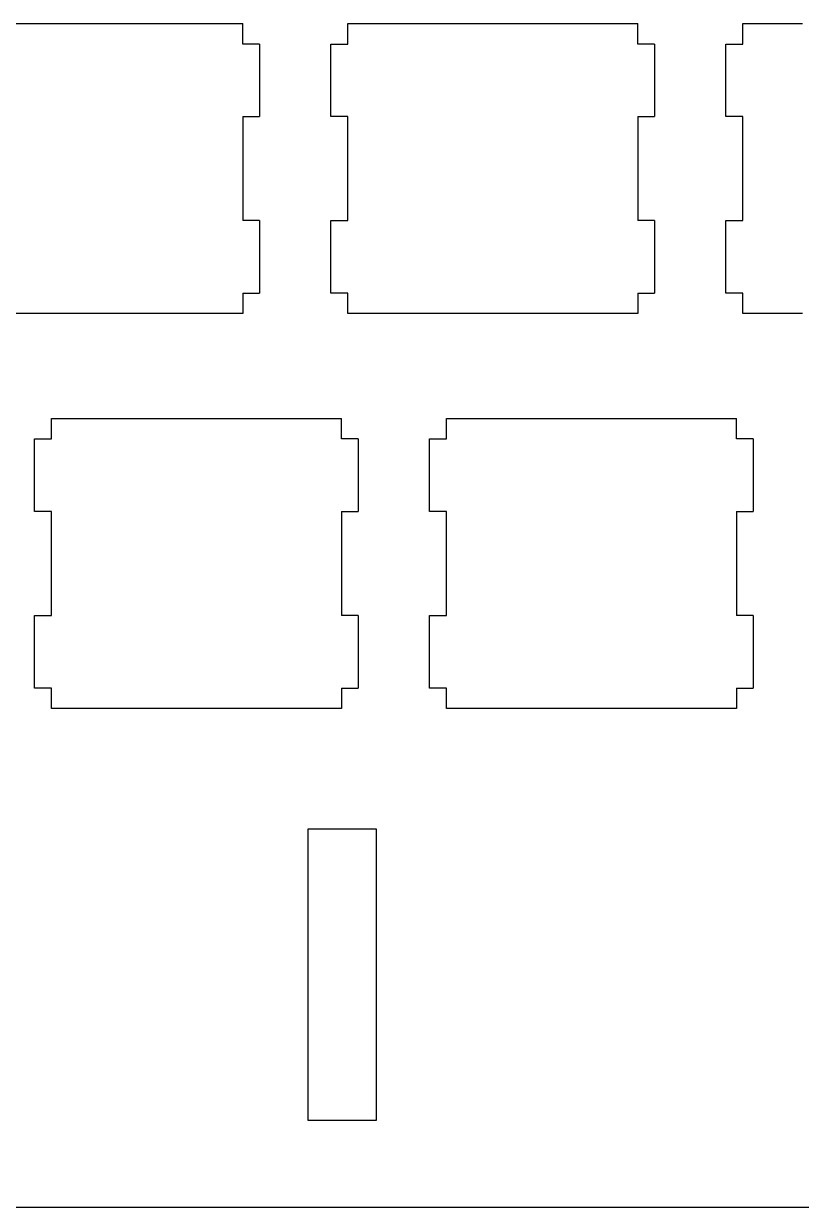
# Model space of a CAD drawing. Extents: x 14 to 304, y 9 to 109.
# Drawn here: x 74.8 to 112.2, y 9.4 to 66.3 of the extents above; entities that cross this region are included whole.
import ezdxf

# ---------------------------------------------------------------- set-up
doc = ezdxf.new("R2010")
doc.units = 0
doc.layers.add('LAYER_1', color=7, linetype='CONTINUOUS')

msp = doc.modelspace()

# ---------------------------------------------------------------- linework, layer by layer
at = {"layer": 'LAYER_1', "linetype": 'BYBLOCK'}
msp.add_line((18.126, 9.37), (278.572, 9.37), dxfattribs=at)
msp.add_lwpolyline([(88.452, 27.563), (88.452, 13.563), (91.752, 13.563), (91.752, 27.563)], close=True, dxfattribs=at)
msp.add_lwpolyline([(88.452, 27.563), (88.452, 13.563), (91.752, 13.563), (91.752, 27.563)], close=True, dxfattribs=at)
for points in [[(74.244, 66.313, 0), (74.992, 66.313, 0), (75.789, 66.313, 0), (76.622, 66.313, 0), (77.48, 66.313, 0), (78.349, 66.313, 0), (79.219, 66.313, 0), (80.076, 66.313, 0), (80.909, 66.313, 0), (81.706, 66.313, 0), (82.455, 66.313, 0), (83.143, 66.313, 0), (83.758, 66.313, 0), (84.289, 66.313, 0), (84.723, 66.313, 0), (85.047, 66.313, 0), (85.251, 66.313, 0), (85.322, 66.313, 0)], [(85.322, 65.334, 0), (85.322, 65.339, 0), (85.322, 65.353, 0), (85.322, 65.376, 0), (85.322, 65.406, 0), (85.322, 65.444, 0), (85.322, 65.487, 0), (85.322, 65.535, 0), (85.322, 65.588, 0), (85.322, 65.644, 0), (85.322, 65.702, 0), (85.322, 65.762, 0), (85.322, 65.823, 0), (85.322, 65.884, 0), (85.322, 65.944, 0), (85.322, 66.003, 0), (85.322, 66.059, 0), (85.322, 66.111, 0), (85.322, 66.16, 0), (85.322, 66.203, 0), (85.322, 66.24, 0), (85.322, 66.271, 0), (85.322, 66.293, 0), (85.322, 66.308, 0), (85.322, 66.313, 0)], [(90.377, 66.313, 0), (90.447, 66.313, 0), (90.651, 66.313, 0), (90.976, 66.313, 0), (91.41, 66.313, 0), (91.94, 66.313, 0), (92.556, 66.313, 0), (93.244, 66.313, 0), (93.992, 66.313, 0), (94.789, 66.313, 0), (95.622, 66.313, 0), (96.48, 66.313, 0), (97.349, 66.313, 0), (98.219, 66.313, 0), (99.076, 66.313, 0), (99.909, 66.313, 0), (100.706, 66.313, 0), (101.455, 66.313, 0), (102.143, 66.313, 0), (102.758, 66.313, 0), (103.289, 66.313, 0), (103.723, 66.313, 0), (104.047, 66.313, 0), (104.251, 66.313, 0), (104.322, 66.313, 0)], [(90.377, 65.334, 0), (90.377, 65.339, 0), (90.377, 65.353, 0), (90.377, 65.376, 0), (90.377, 65.406, 0), (90.377, 65.444, 0), (90.377, 65.487, 0), (90.377, 65.535, 0), (90.377, 65.588, 0), (90.377, 65.644, 0), (90.377, 65.702, 0), (90.377, 65.762, 0), (90.377, 65.823, 0), (90.377, 65.884, 0), (90.377, 65.944, 0), (90.377, 66.003, 0), (90.377, 66.059, 0), (90.377, 66.111, 0), (90.377, 66.16, 0), (90.377, 66.203, 0), (90.377, 66.24, 0), (90.377, 66.271, 0), (90.377, 66.293, 0), (90.377, 66.308, 0), (90.377, 66.313, 0)], [(104.322, 65.334, 0), (104.322, 65.339, 0), (104.322, 65.353, 0), (104.322, 65.376, 0), (104.322, 65.406, 0), (104.322, 65.444, 0), (104.322, 65.487, 0), (104.322, 65.535, 0), (104.322, 65.588, 0), (104.322, 65.644, 0), (104.322, 65.702, 0), (104.322, 65.762, 0), (104.322, 65.823, 0), (104.322, 65.884, 0), (104.322, 65.944, 0), (104.322, 66.003, 0), (104.322, 66.059, 0), (104.322, 66.111, 0), (104.322, 66.16, 0), (104.322, 66.203, 0), (104.322, 66.24, 0), (104.322, 66.271, 0), (104.322, 66.293, 0), (104.322, 66.308, 0), (104.322, 66.313, 0)], [(109.377, 66.313, 0), (109.447, 66.313, 0), (109.651, 66.313, 0), (109.976, 66.313, 0), (110.41, 66.313, 0), (110.94, 66.313, 0), (111.556, 66.313, 0), (112.244, 66.313, 0)], [(109.377, 65.334, 0), (109.377, 65.339, 0), (109.377, 65.353, 0), (109.377, 65.376, 0), (109.377, 65.406, 0), (109.377, 65.444, 0), (109.377, 65.487, 0), (109.377, 65.535, 0), (109.377, 65.588, 0), (109.377, 65.644, 0), (109.377, 65.702, 0), (109.377, 65.762, 0), (109.377, 65.823, 0), (109.377, 65.884, 0), (109.377, 65.944, 0), (109.377, 66.003, 0), (109.377, 66.059, 0), (109.377, 66.111, 0), (109.377, 66.16, 0), (109.377, 66.203, 0), (109.377, 66.24, 0), (109.377, 66.271, 0), (109.377, 66.293, 0), (109.377, 66.308, 0), (109.377, 66.313, 0)], [(86.133, 65.334, 0), (86.129, 65.334, 0), (86.117, 65.334, 0), (86.098, 65.334, 0), (86.073, 65.334, 0), (86.042, 65.334, 0), (86.006, 65.334, 0), (85.966, 65.334, 0), (85.923, 65.334, 0), (85.876, 65.334, 0), (85.828, 65.334, 0), (85.778, 65.334, 0), (85.727, 65.334, 0), (85.677, 65.334, 0), (85.627, 65.334, 0), (85.578, 65.334, 0), (85.532, 65.334, 0), (85.489, 65.334, 0), (85.449, 65.334, 0), (85.413, 65.334, 0), (85.382, 65.334, 0), (85.357, 65.334, 0), (85.338, 65.334, 0), (85.326, 65.334, 0), (85.322, 65.334, 0)], [(86.133, 65.334, 0), (86.133, 65.316, 0), (86.133, 65.265, 0), (86.133, 65.184, 0), (86.133, 65.075, 0), (86.133, 64.942, 0), (86.133, 64.788, 0), (86.133, 64.616, 0), (86.133, 64.428, 0), (86.133, 64.228, 0), (86.133, 64.02, 0), (86.133, 63.805, 0), (86.133, 63.587, 0), (86.133, 63.369, 0), (86.133, 63.154, 0), (86.133, 62.946, 0), (86.133, 62.746, 0), (86.133, 62.558, 0), (86.133, 62.386, 0), (86.133, 62.232, 0), (86.133, 62.099, 0), (86.133, 61.99, 0), (86.133, 61.909, 0), (86.133, 61.858, 0), (86.133, 61.84, 0)], [(89.565, 61.84, 0), (89.565, 61.858, 0), (89.565, 61.909, 0), (89.565, 61.99, 0), (89.565, 62.099, 0), (89.565, 62.232, 0), (89.565, 62.386, 0), (89.565, 62.558, 0), (89.565, 62.746, 0), (89.565, 62.946, 0), (89.565, 63.154, 0), (89.565, 63.369, 0), (89.565, 63.587, 0), (89.565, 63.805, 0), (89.565, 64.02, 0), (89.565, 64.228, 0), (89.565, 64.428, 0), (89.565, 64.616, 0), (89.565, 64.788, 0), (89.565, 64.942, 0), (89.565, 65.075, 0), (89.565, 65.184, 0), (89.565, 65.265, 0), (89.565, 65.316, 0), (89.565, 65.334, 0)], [(89.565, 65.334, 0), (89.569, 65.334, 0), (89.581, 65.334, 0), (89.6, 65.334, 0), (89.625, 65.334, 0), (89.656, 65.334, 0), (89.692, 65.334, 0), (89.732, 65.334, 0), (89.776, 65.334, 0), (89.822, 65.334, 0), (89.87, 65.334, 0), (89.92, 65.334, 0), (89.971, 65.334, 0), (90.022, 65.334, 0), (90.071, 65.334, 0), (90.12, 65.334, 0), (90.166, 65.334, 0), (90.21, 65.334, 0), (90.25, 65.334, 0), (90.286, 65.334, 0), (90.317, 65.334, 0), (90.342, 65.334, 0), (90.361, 65.334, 0), (90.373, 65.334, 0), (90.377, 65.334, 0)], [(105.133, 65.334, 0), (105.129, 65.334, 0), (105.117, 65.334, 0), (105.098, 65.334, 0), (105.073, 65.334, 0), (105.042, 65.334, 0), (105.006, 65.334, 0), (104.966, 65.334, 0), (104.923, 65.334, 0), (104.876, 65.334, 0), (104.828, 65.334, 0), (104.778, 65.334, 0), (104.727, 65.334, 0), (104.677, 65.334, 0), (104.627, 65.334, 0), (104.578, 65.334, 0), (104.532, 65.334, 0), (104.489, 65.334, 0), (104.449, 65.334, 0), (104.413, 65.334, 0), (104.382, 65.334, 0), (104.357, 65.334, 0), (104.338, 65.334, 0), (104.326, 65.334, 0), (104.322, 65.334, 0)], [(105.133, 65.334, 0), (105.133, 65.316, 0), (105.133, 65.265, 0), (105.133, 65.184, 0), (105.133, 65.075, 0), (105.133, 64.942, 0), (105.133, 64.788, 0), (105.133, 64.616, 0), (105.133, 64.428, 0), (105.133, 64.228, 0), (105.133, 64.02, 0), (105.133, 63.805, 0), (105.133, 63.587, 0), (105.133, 63.369, 0), (105.133, 63.154, 0), (105.133, 62.946, 0), (105.133, 62.746, 0), (105.133, 62.558, 0), (105.133, 62.386, 0), (105.133, 62.232, 0), (105.133, 62.099, 0), (105.133, 61.99, 0), (105.133, 61.909, 0), (105.133, 61.858, 0), (105.133, 61.84, 0)], [(108.565, 61.84, 0), (108.565, 61.858, 0), (108.565, 61.909, 0), (108.565, 61.99, 0), (108.565, 62.099, 0), (108.565, 62.232, 0), (108.565, 62.386, 0), (108.565, 62.558, 0), (108.565, 62.746, 0), (108.565, 62.946, 0), (108.565, 63.154, 0), (108.565, 63.369, 0), (108.565, 63.587, 0), (108.565, 63.805, 0), (108.565, 64.02, 0), (108.565, 64.228, 0), (108.565, 64.428, 0), (108.565, 64.616, 0), (108.565, 64.788, 0), (108.565, 64.942, 0), (108.565, 65.075, 0), (108.565, 65.184, 0), (108.565, 65.265, 0), (108.565, 65.316, 0), (108.565, 65.334, 0)], [(108.565, 65.334, 0), (108.569, 65.334, 0), (108.581, 65.334, 0), (108.6, 65.334, 0), (108.625, 65.334, 0), (108.656, 65.334, 0), (108.692, 65.334, 0), (108.732, 65.334, 0), (108.776, 65.334, 0), (108.822, 65.334, 0), (108.87, 65.334, 0), (108.92, 65.334, 0), (108.971, 65.334, 0), (109.022, 65.334, 0), (109.071, 65.334, 0), (109.12, 65.334, 0), (109.166, 65.334, 0), (109.21, 65.334, 0), (109.25, 65.334, 0), (109.286, 65.334, 0), (109.317, 65.334, 0), (109.342, 65.334, 0), (109.361, 65.334, 0), (109.373, 65.334, 0), (109.377, 65.334, 0)], [(85.322, 61.84, 0), (85.322, 61.815, 0), (85.322, 61.742, 0), (85.322, 61.625, 0), (85.322, 61.47, 0), (85.322, 61.279, 0), (85.322, 61.059, 0), (85.322, 60.812, 0), (85.322, 60.544, 0), (85.322, 60.258, 0), (85.322, 59.959, 0), (85.322, 59.652, 0), (85.322, 59.34, 0), (85.322, 59.028, 0), (85.322, 58.721, 0), (85.322, 58.422, 0), (85.322, 58.136, 0), (85.322, 57.868, 0), (85.322, 57.621, 0), (85.322, 57.401, 0), (85.322, 57.21, 0), (85.322, 57.055, 0), (85.322, 56.938, 0), (85.322, 56.865, 0), (85.322, 56.84, 0)], [(85.322, 61.84, 0), (85.326, 61.84, 0), (85.338, 61.84, 0), (85.357, 61.84, 0), (85.382, 61.84, 0), (85.413, 61.84, 0), (85.449, 61.84, 0), (85.489, 61.84, 0), (85.532, 61.84, 0), (85.578, 61.84, 0), (85.627, 61.84, 0), (85.677, 61.84, 0), (85.727, 61.84, 0), (85.778, 61.84, 0), (85.828, 61.84, 0), (85.876, 61.84, 0), (85.923, 61.84, 0), (85.966, 61.84, 0), (86.006, 61.84, 0), (86.042, 61.84, 0), (86.073, 61.84, 0), (86.098, 61.84, 0), (86.117, 61.84, 0), (86.129, 61.84, 0), (86.133, 61.84, 0)], [(90.377, 61.84, 0), (90.373, 61.84, 0), (90.361, 61.84, 0), (90.342, 61.84, 0), (90.317, 61.84, 0), (90.286, 61.84, 0), (90.25, 61.84, 0), (90.21, 61.84, 0), (90.166, 61.84, 0), (90.12, 61.84, 0), (90.071, 61.84, 0), (90.022, 61.84, 0), (89.971, 61.84, 0), (89.92, 61.84, 0), (89.87, 61.84, 0), (89.822, 61.84, 0), (89.776, 61.84, 0), (89.732, 61.84, 0), (89.692, 61.84, 0), (89.656, 61.84, 0), (89.625, 61.84, 0), (89.6, 61.84, 0), (89.581, 61.84, 0), (89.569, 61.84, 0), (89.565, 61.84, 0)], [(90.377, 56.84, 0), (90.377, 56.865, 0), (90.377, 56.938, 0), (90.377, 57.055, 0), (90.377, 57.21, 0), (90.377, 57.401, 0), (90.377, 57.621, 0), (90.377, 57.868, 0), (90.377, 58.136, 0), (90.377, 58.422, 0), (90.377, 58.721, 0), (90.377, 59.028, 0), (90.377, 59.34, 0), (90.377, 59.652, 0), (90.377, 59.959, 0), (90.377, 60.258, 0), (90.377, 60.544, 0), (90.377, 60.812, 0), (90.377, 61.059, 0), (90.377, 61.279, 0), (90.377, 61.47, 0), (90.377, 61.625, 0), (90.377, 61.742, 0), (90.377, 61.815, 0), (90.377, 61.84, 0)], [(104.322, 61.84, 0), (104.322, 61.815, 0), (104.322, 61.742, 0), (104.322, 61.625, 0), (104.322, 61.47, 0), (104.322, 61.279, 0), (104.322, 61.059, 0), (104.322, 60.812, 0), (104.322, 60.544, 0), (104.322, 60.258, 0), (104.322, 59.959, 0), (104.322, 59.652, 0), (104.322, 59.34, 0), (104.322, 59.028, 0), (104.322, 58.721, 0), (104.322, 58.422, 0), (104.322, 58.136, 0), (104.322, 57.868, 0), (104.322, 57.621, 0), (104.322, 57.401, 0), (104.322, 57.21, 0), (104.322, 57.055, 0), (104.322, 56.938, 0), (104.322, 56.865, 0), (104.322, 56.84, 0)], [(104.322, 61.84, 0), (104.326, 61.84, 0), (104.338, 61.84, 0), (104.357, 61.84, 0), (104.382, 61.84, 0), (104.413, 61.84, 0), (104.449, 61.84, 0), (104.489, 61.84, 0), (104.532, 61.84, 0), (104.578, 61.84, 0), (104.627, 61.84, 0), (104.677, 61.84, 0), (104.727, 61.84, 0), (104.778, 61.84, 0), (104.828, 61.84, 0), (104.876, 61.84, 0), (104.923, 61.84, 0), (104.966, 61.84, 0), (105.006, 61.84, 0), (105.042, 61.84, 0), (105.073, 61.84, 0), (105.098, 61.84, 0), (105.117, 61.84, 0), (105.129, 61.84, 0), (105.133, 61.84, 0)], [(109.377, 61.84, 0), (109.373, 61.84, 0), (109.361, 61.84, 0), (109.342, 61.84, 0), (109.317, 61.84, 0), (109.286, 61.84, 0), (109.25, 61.84, 0), (109.21, 61.84, 0), (109.166, 61.84, 0), (109.12, 61.84, 0), (109.071, 61.84, 0), (109.022, 61.84, 0), (108.971, 61.84, 0), (108.92, 61.84, 0), (108.87, 61.84, 0), (108.822, 61.84, 0), (108.776, 61.84, 0), (108.732, 61.84, 0), (108.692, 61.84, 0), (108.656, 61.84, 0), (108.625, 61.84, 0), (108.6, 61.84, 0), (108.581, 61.84, 0), (108.569, 61.84, 0), (108.565, 61.84, 0)], [(109.377, 56.84, 0), (109.377, 56.865, 0), (109.377, 56.938, 0), (109.377, 57.055, 0), (109.377, 57.21, 0), (109.377, 57.401, 0), (109.377, 57.621, 0), (109.377, 57.868, 0), (109.377, 58.136, 0), (109.377, 58.422, 0), (109.377, 58.721, 0), (109.377, 59.028, 0), (109.377, 59.34, 0), (109.377, 59.652, 0), (109.377, 59.959, 0), (109.377, 60.258, 0), (109.377, 60.544, 0), (109.377, 60.812, 0), (109.377, 61.059, 0), (109.377, 61.279, 0), (109.377, 61.47, 0), (109.377, 61.625, 0), (109.377, 61.742, 0), (109.377, 61.815, 0), (109.377, 61.84, 0)], [(86.133, 56.84, 0), (86.129, 56.84, 0), (86.117, 56.84, 0), (86.098, 56.84, 0), (86.073, 56.84, 0), (86.042, 56.84, 0), (86.006, 56.84, 0), (85.966, 56.84, 0), (85.923, 56.84, 0), (85.876, 56.84, 0), (85.828, 56.84, 0), (85.778, 56.84, 0), (85.727, 56.84, 0), (85.677, 56.84, 0), (85.627, 56.84, 0), (85.578, 56.84, 0), (85.532, 56.84, 0), (85.489, 56.84, 0), (85.449, 56.84, 0), (85.413, 56.84, 0), (85.382, 56.84, 0), (85.357, 56.84, 0), (85.338, 56.84, 0), (85.326, 56.84, 0), (85.322, 56.84, 0)], [(86.133, 56.84, 0), (86.133, 56.822, 0), (86.133, 56.771, 0), (86.133, 56.69, 0), (86.133, 56.581, 0), (86.133, 56.448, 0), (86.133, 56.294, 0), (86.133, 56.122, 0), (86.133, 55.934, 0), (86.133, 55.735, 0), (86.133, 55.526, 0), (86.133, 55.311, 0), (86.133, 55.093, 0), (86.133, 54.875, 0), (86.133, 54.66, 0), (86.133, 54.452, 0), (86.133, 54.252, 0), (86.133, 54.064, 0), (86.133, 53.892, 0), (86.133, 53.738, 0), (86.133, 53.605, 0), (86.133, 53.496, 0), (86.133, 53.415, 0), (86.133, 53.364, 0), (86.133, 53.346, 0)], [(89.565, 53.346, 0), (89.565, 53.364, 0), (89.565, 53.415, 0), (89.565, 53.496, 0), (89.565, 53.605, 0), (89.565, 53.738, 0), (89.565, 53.892, 0), (89.565, 54.064, 0), (89.565, 54.252, 0), (89.565, 54.452, 0), (89.565, 54.66, 0), (89.565, 54.875, 0), (89.565, 55.093, 0), (89.565, 55.311, 0), (89.565, 55.526, 0), (89.565, 55.735, 0), (89.565, 55.934, 0), (89.565, 56.122, 0), (89.565, 56.294, 0), (89.565, 56.448, 0), (89.565, 56.581, 0), (89.565, 56.69, 0), (89.565, 56.771, 0), (89.565, 56.822, 0), (89.565, 56.84, 0)], [(89.565, 56.84, 0), (89.569, 56.84, 0), (89.581, 56.84, 0), (89.6, 56.84, 0), (89.625, 56.84, 0), (89.656, 56.84, 0), (89.692, 56.84, 0), (89.732, 56.84, 0), (89.776, 56.84, 0), (89.822, 56.84, 0), (89.87, 56.84, 0), (89.92, 56.84, 0), (89.971, 56.84, 0), (90.022, 56.84, 0), (90.071, 56.84, 0), (90.12, 56.84, 0), (90.166, 56.84, 0), (90.21, 56.84, 0), (90.25, 56.84, 0), (90.286, 56.84, 0), (90.317, 56.84, 0), (90.342, 56.84, 0), (90.361, 56.84, 0), (90.373, 56.84, 0), (90.377, 56.84, 0)], [(105.133, 56.84, 0), (105.129, 56.84, 0), (105.117, 56.84, 0), (105.098, 56.84, 0), (105.073, 56.84, 0), (105.042, 56.84, 0), (105.006, 56.84, 0), (104.966, 56.84, 0), (104.923, 56.84, 0), (104.876, 56.84, 0), (104.828, 56.84, 0), (104.778, 56.84, 0), (104.727, 56.84, 0), (104.677, 56.84, 0), (104.627, 56.84, 0), (104.578, 56.84, 0), (104.532, 56.84, 0), (104.489, 56.84, 0), (104.449, 56.84, 0), (104.413, 56.84, 0), (104.382, 56.84, 0), (104.357, 56.84, 0), (104.338, 56.84, 0), (104.326, 56.84, 0), (104.322, 56.84, 0)], [(105.133, 56.84, 0), (105.133, 56.822, 0), (105.133, 56.771, 0), (105.133, 56.69, 0), (105.133, 56.581, 0), (105.133, 56.448, 0), (105.133, 56.294, 0), (105.133, 56.122, 0), (105.133, 55.934, 0), (105.133, 55.735, 0), (105.133, 55.526, 0), (105.133, 55.311, 0), (105.133, 55.093, 0), (105.133, 54.875, 0), (105.133, 54.66, 0), (105.133, 54.452, 0), (105.133, 54.252, 0), (105.133, 54.064, 0), (105.133, 53.892, 0), (105.133, 53.738, 0), (105.133, 53.605, 0), (105.133, 53.496, 0), (105.133, 53.415, 0), (105.133, 53.364, 0), (105.133, 53.346, 0)], [(108.565, 53.346, 0), (108.565, 53.364, 0), (108.565, 53.415, 0), (108.565, 53.496, 0), (108.565, 53.605, 0), (108.565, 53.738, 0), (108.565, 53.892, 0), (108.565, 54.064, 0), (108.565, 54.252, 0), (108.565, 54.452, 0), (108.565, 54.66, 0), (108.565, 54.875, 0), (108.565, 55.093, 0), (108.565, 55.311, 0), (108.565, 55.526, 0), (108.565, 55.735, 0), (108.565, 55.934, 0), (108.565, 56.122, 0), (108.565, 56.294, 0), (108.565, 56.448, 0), (108.565, 56.581, 0), (108.565, 56.69, 0), (108.565, 56.771, 0), (108.565, 56.822, 0), (108.565, 56.84, 0)], [(108.565, 56.84, 0), (108.569, 56.84, 0), (108.581, 56.84, 0), (108.6, 56.84, 0), (108.625, 56.84, 0), (108.656, 56.84, 0), (108.692, 56.84, 0), (108.732, 56.84, 0), (108.776, 56.84, 0), (108.822, 56.84, 0), (108.87, 56.84, 0), (108.92, 56.84, 0), (108.971, 56.84, 0), (109.022, 56.84, 0), (109.071, 56.84, 0), (109.12, 56.84, 0), (109.166, 56.84, 0), (109.21, 56.84, 0), (109.25, 56.84, 0), (109.286, 56.84, 0), (109.317, 56.84, 0), (109.342, 56.84, 0), (109.361, 56.84, 0), (109.373, 56.84, 0), (109.377, 56.84, 0)], [(85.322, 53.346, 0), (85.326, 53.346, 0), (85.338, 53.346, 0), (85.357, 53.346, 0), (85.382, 53.346, 0), (85.413, 53.346, 0), (85.449, 53.346, 0), (85.489, 53.346, 0), (85.532, 53.346, 0), (85.578, 53.346, 0), (85.627, 53.346, 0), (85.677, 53.346, 0), (85.727, 53.346, 0), (85.778, 53.346, 0), (85.828, 53.346, 0), (85.876, 53.346, 0), (85.923, 53.346, 0), (85.966, 53.346, 0), (86.006, 53.346, 0), (86.042, 53.346, 0), (86.073, 53.346, 0), (86.098, 53.346, 0), (86.117, 53.346, 0), (86.129, 53.346, 0), (86.133, 53.346, 0)], [(85.322, 53.346, 0), (85.322, 53.341, 0), (85.322, 53.327, 0), (85.322, 53.304, 0), (85.322, 53.274, 0), (85.322, 53.236, 0), (85.322, 53.193, 0), (85.322, 53.145, 0), (85.322, 53.092, 0), (85.322, 53.036, 0), (85.322, 52.978, 0), (85.322, 52.918, 0), (85.322, 52.857, 0), (85.322, 52.796, 0), (85.322, 52.736, 0), (85.322, 52.677, 0), (85.322, 52.621, 0), (85.322, 52.569, 0), (85.322, 52.52, 0), (85.322, 52.477, 0), (85.322, 52.44, 0), (85.322, 52.409, 0), (85.322, 52.387, 0), (85.322, 52.372, 0), (85.322, 52.367, 0)], [(90.377, 53.346, 0), (90.373, 53.346, 0), (90.361, 53.346, 0), (90.342, 53.346, 0), (90.317, 53.346, 0), (90.286, 53.346, 0), (90.25, 53.346, 0), (90.21, 53.346, 0), (90.166, 53.346, 0), (90.12, 53.346, 0), (90.071, 53.346, 0), (90.022, 53.346, 0), (89.971, 53.346, 0), (89.92, 53.346, 0), (89.87, 53.346, 0), (89.822, 53.346, 0), (89.776, 53.346, 0), (89.732, 53.346, 0), (89.692, 53.346, 0), (89.656, 53.346, 0), (89.625, 53.346, 0), (89.6, 53.346, 0), (89.581, 53.346, 0), (89.569, 53.346, 0), (89.565, 53.346, 0)], [(90.377, 52.367, 0), (90.377, 52.372, 0), (90.377, 52.387, 0), (90.377, 52.409, 0), (90.377, 52.44, 0), (90.377, 52.477, 0), (90.377, 52.52, 0), (90.377, 52.569, 0), (90.377, 52.621, 0), (90.377, 52.677, 0), (90.377, 52.736, 0), (90.377, 52.796, 0), (90.377, 52.857, 0), (90.377, 52.918, 0), (90.377, 52.978, 0), (90.377, 53.036, 0), (90.377, 53.092, 0), (90.377, 53.145, 0), (90.377, 53.193, 0), (90.377, 53.236, 0), (90.377, 53.274, 0), (90.377, 53.304, 0), (90.377, 53.327, 0), (90.377, 53.341, 0), (90.377, 53.346, 0)], [(104.322, 53.346, 0), (104.326, 53.346, 0), (104.338, 53.346, 0), (104.357, 53.346, 0), (104.382, 53.346, 0), (104.413, 53.346, 0), (104.449, 53.346, 0), (104.489, 53.346, 0), (104.532, 53.346, 0), (104.578, 53.346, 0), (104.627, 53.346, 0), (104.677, 53.346, 0), (104.727, 53.346, 0), (104.778, 53.346, 0), (104.828, 53.346, 0), (104.876, 53.346, 0), (104.923, 53.346, 0), (104.966, 53.346, 0), (105.006, 53.346, 0), (105.042, 53.346, 0), (105.073, 53.346, 0), (105.098, 53.346, 0), (105.117, 53.346, 0), (105.129, 53.346, 0), (105.133, 53.346, 0)], [(104.322, 53.346, 0), (104.322, 53.341, 0), (104.322, 53.327, 0), (104.322, 53.304, 0), (104.322, 53.274, 0), (104.322, 53.236, 0), (104.322, 53.193, 0), (104.322, 53.145, 0), (104.322, 53.092, 0), (104.322, 53.036, 0), (104.322, 52.978, 0), (104.322, 52.918, 0), (104.322, 52.857, 0), (104.322, 52.796, 0), (104.322, 52.736, 0), (104.322, 52.677, 0), (104.322, 52.621, 0), (104.322, 52.569, 0), (104.322, 52.52, 0), (104.322, 52.477, 0), (104.322, 52.44, 0), (104.322, 52.409, 0), (104.322, 52.387, 0), (104.322, 52.372, 0), (104.322, 52.367, 0)], [(109.377, 53.346, 0), (109.373, 53.346, 0), (109.361, 53.346, 0), (109.342, 53.346, 0), (109.317, 53.346, 0), (109.286, 53.346, 0), (109.25, 53.346, 0), (109.21, 53.346, 0), (109.166, 53.346, 0), (109.12, 53.346, 0), (109.071, 53.346, 0), (109.022, 53.346, 0), (108.971, 53.346, 0), (108.92, 53.346, 0), (108.87, 53.346, 0), (108.822, 53.346, 0), (108.776, 53.346, 0), (108.732, 53.346, 0), (108.692, 53.346, 0), (108.656, 53.346, 0), (108.625, 53.346, 0), (108.6, 53.346, 0), (108.581, 53.346, 0), (108.569, 53.346, 0), (108.565, 53.346, 0)], [(109.377, 52.367, 0), (109.377, 52.372, 0), (109.377, 52.387, 0), (109.377, 52.409, 0), (109.377, 52.44, 0), (109.377, 52.477, 0), (109.377, 52.52, 0), (109.377, 52.569, 0), (109.377, 52.621, 0), (109.377, 52.677, 0), (109.377, 52.736, 0), (109.377, 52.796, 0), (109.377, 52.857, 0), (109.377, 52.918, 0), (109.377, 52.978, 0), (109.377, 53.036, 0), (109.377, 53.092, 0), (109.377, 53.145, 0), (109.377, 53.193, 0), (109.377, 53.236, 0), (109.377, 53.274, 0), (109.377, 53.304, 0), (109.377, 53.327, 0), (109.377, 53.341, 0), (109.377, 53.346, 0)], [(85.322, 52.367, 0), (85.251, 52.367, 0), (85.047, 52.367, 0), (84.723, 52.367, 0), (84.289, 52.367, 0), (83.758, 52.367, 0), (83.143, 52.367, 0), (82.455, 52.367, 0), (81.706, 52.367, 0), (80.909, 52.367, 0), (80.076, 52.367, 0), (79.219, 52.367, 0), (78.349, 52.367, 0), (77.48, 52.367, 0), (76.622, 52.367, 0), (75.789, 52.367, 0), (74.992, 52.367, 0), (74.244, 52.367, 0)], [(104.322, 52.367, 0), (104.251, 52.367, 0), (104.047, 52.367, 0), (103.723, 52.367, 0), (103.289, 52.367, 0), (102.758, 52.367, 0), (102.143, 52.367, 0), (101.455, 52.367, 0), (100.706, 52.367, 0), (99.909, 52.367, 0), (99.076, 52.367, 0), (98.219, 52.367, 0), (97.349, 52.367, 0), (96.48, 52.367, 0), (95.622, 52.367, 0), (94.789, 52.367, 0), (93.992, 52.367, 0), (93.244, 52.367, 0), (92.556, 52.367, 0), (91.94, 52.367, 0), (91.41, 52.367, 0), (90.976, 52.367, 0), (90.651, 52.367, 0), (90.447, 52.367, 0), (90.377, 52.367, 0)], [(112.244, 52.367, 0), (111.556, 52.367, 0), (110.94, 52.367, 0), (110.41, 52.367, 0), (109.976, 52.367, 0), (109.651, 52.367, 0), (109.447, 52.367, 0), (109.377, 52.367, 0)], [(76.127, 47.313, 0), (76.197, 47.313, 0), (76.401, 47.313, 0), (76.726, 47.313, 0), (77.16, 47.313, 0), (77.69, 47.313, 0), (78.306, 47.313, 0), (78.994, 47.313, 0), (79.742, 47.313, 0), (80.539, 47.313, 0), (81.372, 47.313, 0), (82.23, 47.313, 0), (83.099, 47.313, 0), (83.969, 47.313, 0), (84.826, 47.313, 0), (85.659, 47.313, 0), (86.456, 47.313, 0), (87.205, 47.313, 0), (87.893, 47.313, 0), (88.508, 47.313, 0), (89.039, 47.313, 0), (89.473, 47.313, 0), (89.797, 47.313, 0), (90.001, 47.313, 0), (90.072, 47.313, 0)], [(76.127, 46.334, 0), (76.127, 46.339, 0), (76.127, 46.353, 0), (76.127, 46.376, 0), (76.127, 46.406, 0), (76.127, 46.444, 0), (76.127, 46.487, 0), (76.127, 46.535, 0), (76.127, 46.588, 0), (76.127, 46.644, 0), (76.127, 46.702, 0), (76.127, 46.762, 0), (76.127, 46.823, 0), (76.127, 46.884, 0), (76.127, 46.944, 0), (76.127, 47.003, 0), (76.127, 47.059, 0), (76.127, 47.111, 0), (76.127, 47.16, 0), (76.127, 47.203, 0), (76.127, 47.24, 0), (76.127, 47.271, 0), (76.127, 47.293, 0), (76.127, 47.308, 0), (76.127, 47.313, 0)], [(90.072, 46.334, 0), (90.072, 46.339, 0), (90.072, 46.353, 0), (90.072, 46.376, 0), (90.072, 46.406, 0), (90.072, 46.444, 0), (90.072, 46.487, 0), (90.072, 46.535, 0), (90.072, 46.588, 0), (90.072, 46.644, 0), (90.072, 46.702, 0), (90.072, 46.762, 0), (90.072, 46.823, 0), (90.072, 46.884, 0), (90.072, 46.944, 0), (90.072, 47.003, 0), (90.072, 47.059, 0), (90.072, 47.111, 0), (90.072, 47.16, 0), (90.072, 47.203, 0), (90.072, 47.24, 0), (90.072, 47.271, 0), (90.072, 47.293, 0), (90.072, 47.308, 0), (90.072, 47.313, 0)], [(95.127, 47.313, 0), (95.197, 47.313, 0), (95.401, 47.313, 0), (95.726, 47.313, 0), (96.16, 47.313, 0), (96.69, 47.313, 0), (97.306, 47.313, 0), (97.994, 47.313, 0), (98.742, 47.313, 0), (99.539, 47.313, 0), (100.372, 47.313, 0), (101.23, 47.313, 0), (102.099, 47.313, 0), (102.969, 47.313, 0), (103.826, 47.313, 0), (104.659, 47.313, 0), (105.456, 47.313, 0), (106.205, 47.313, 0), (106.893, 47.313, 0), (107.508, 47.313, 0), (108.039, 47.313, 0), (108.473, 47.313, 0), (108.797, 47.313, 0), (109.001, 47.313, 0), (109.072, 47.313, 0)], [(95.127, 46.334, 0), (95.127, 46.339, 0), (95.127, 46.353, 0), (95.127, 46.376, 0), (95.127, 46.406, 0), (95.127, 46.444, 0), (95.127, 46.487, 0), (95.127, 46.535, 0), (95.127, 46.588, 0), (95.127, 46.644, 0), (95.127, 46.702, 0), (95.127, 46.762, 0), (95.127, 46.823, 0), (95.127, 46.884, 0), (95.127, 46.944, 0), (95.127, 47.003, 0), (95.127, 47.059, 0), (95.127, 47.111, 0), (95.127, 47.16, 0), (95.127, 47.203, 0), (95.127, 47.24, 0), (95.127, 47.271, 0), (95.127, 47.293, 0), (95.127, 47.308, 0), (95.127, 47.313, 0)], [(109.072, 46.334, 0), (109.072, 46.339, 0), (109.072, 46.353, 0), (109.072, 46.376, 0), (109.072, 46.406, 0), (109.072, 46.444, 0), (109.072, 46.487, 0), (109.072, 46.535, 0), (109.072, 46.588, 0), (109.072, 46.644, 0), (109.072, 46.702, 0), (109.072, 46.762, 0), (109.072, 46.823, 0), (109.072, 46.884, 0), (109.072, 46.944, 0), (109.072, 47.003, 0), (109.072, 47.059, 0), (109.072, 47.111, 0), (109.072, 47.16, 0), (109.072, 47.203, 0), (109.072, 47.24, 0), (109.072, 47.271, 0), (109.072, 47.293, 0), (109.072, 47.308, 0), (109.072, 47.313, 0)], [(75.315, 42.84, 0), (75.315, 42.858, 0), (75.315, 42.909, 0), (75.315, 42.99, 0), (75.315, 43.099, 0), (75.315, 43.232, 0), (75.315, 43.386, 0), (75.315, 43.558, 0), (75.315, 43.746, 0), (75.315, 43.946, 0), (75.315, 44.154, 0), (75.315, 44.369, 0), (75.315, 44.587, 0), (75.315, 44.805, 0), (75.315, 45.02, 0), (75.315, 45.228, 0), (75.315, 45.428, 0), (75.315, 45.616, 0), (75.315, 45.788, 0), (75.315, 45.942, 0), (75.315, 46.075, 0), (75.315, 46.184, 0), (75.315, 46.265, 0), (75.315, 46.316, 0), (75.315, 46.334, 0)], [(75.315, 46.334, 0), (75.319, 46.334, 0), (75.331, 46.334, 0), (75.35, 46.334, 0), (75.375, 46.334, 0), (75.406, 46.334, 0), (75.442, 46.334, 0), (75.482, 46.334, 0), (75.526, 46.334, 0), (75.572, 46.334, 0), (75.62, 46.334, 0), (75.67, 46.334, 0), (75.721, 46.334, 0), (75.772, 46.334, 0), (75.821, 46.334, 0), (75.87, 46.334, 0), (75.916, 46.334, 0), (75.96, 46.334, 0), (76, 46.334, 0), (76.036, 46.334, 0), (76.067, 46.334, 0), (76.092, 46.334, 0), (76.111, 46.334, 0), (76.123, 46.334, 0), (76.127, 46.334, 0)], [(90.883, 46.334, 0), (90.879, 46.334, 0), (90.867, 46.334, 0), (90.848, 46.334, 0), (90.823, 46.334, 0), (90.792, 46.334, 0), (90.756, 46.334, 0), (90.716, 46.334, 0), (90.673, 46.334, 0), (90.626, 46.334, 0), (90.578, 46.334, 0), (90.528, 46.334, 0), (90.477, 46.334, 0), (90.427, 46.334, 0), (90.377, 46.334, 0), (90.328, 46.334, 0), (90.282, 46.334, 0), (90.239, 46.334, 0), (90.199, 46.334, 0), (90.163, 46.334, 0), (90.132, 46.334, 0), (90.107, 46.334, 0), (90.088, 46.334, 0), (90.076, 46.334, 0), (90.072, 46.334, 0)], [(90.883, 46.334, 0), (90.883, 46.316, 0), (90.883, 46.265, 0), (90.883, 46.184, 0), (90.883, 46.075, 0), (90.883, 45.942, 0), (90.883, 45.788, 0), (90.883, 45.616, 0), (90.883, 45.428, 0), (90.883, 45.228, 0), (90.883, 45.02, 0), (90.883, 44.805, 0), (90.883, 44.587, 0), (90.883, 44.369, 0), (90.883, 44.154, 0), (90.883, 43.946, 0), (90.883, 43.746, 0), (90.883, 43.558, 0), (90.883, 43.386, 0), (90.883, 43.232, 0), (90.883, 43.099, 0), (90.883, 42.99, 0), (90.883, 42.909, 0), (90.883, 42.858, 0), (90.883, 42.84, 0)], [(94.315, 42.84, 0), (94.315, 42.858, 0), (94.315, 42.909, 0), (94.315, 42.99, 0), (94.315, 43.099, 0), (94.315, 43.232, 0), (94.315, 43.386, 0), (94.315, 43.558, 0), (94.315, 43.746, 0), (94.315, 43.946, 0), (94.315, 44.154, 0), (94.315, 44.369, 0), (94.315, 44.587, 0), (94.315, 44.805, 0), (94.315, 45.02, 0), (94.315, 45.228, 0), (94.315, 45.428, 0), (94.315, 45.616, 0), (94.315, 45.788, 0), (94.315, 45.942, 0), (94.315, 46.075, 0), (94.315, 46.184, 0), (94.315, 46.265, 0), (94.315, 46.316, 0), (94.315, 46.334, 0)], [(94.315, 46.334, 0), (94.319, 46.334, 0), (94.331, 46.334, 0), (94.35, 46.334, 0), (94.375, 46.334, 0), (94.406, 46.334, 0), (94.442, 46.334, 0), (94.482, 46.334, 0), (94.526, 46.334, 0), (94.572, 46.334, 0), (94.62, 46.334, 0), (94.67, 46.334, 0), (94.721, 46.334, 0), (94.772, 46.334, 0), (94.821, 46.334, 0), (94.87, 46.334, 0), (94.916, 46.334, 0), (94.96, 46.334, 0), (95, 46.334, 0), (95.036, 46.334, 0), (95.067, 46.334, 0), (95.092, 46.334, 0), (95.111, 46.334, 0), (95.123, 46.334, 0), (95.127, 46.334, 0)], [(109.883, 46.334, 0), (109.879, 46.334, 0), (109.867, 46.334, 0), (109.848, 46.334, 0), (109.823, 46.334, 0), (109.792, 46.334, 0), (109.756, 46.334, 0), (109.716, 46.334, 0), (109.673, 46.334, 0), (109.626, 46.334, 0), (109.578, 46.334, 0), (109.528, 46.334, 0), (109.477, 46.334, 0), (109.427, 46.334, 0), (109.377, 46.334, 0), (109.328, 46.334, 0), (109.282, 46.334, 0), (109.239, 46.334, 0), (109.199, 46.334, 0), (109.163, 46.334, 0), (109.132, 46.334, 0), (109.107, 46.334, 0), (109.088, 46.334, 0), (109.076, 46.334, 0), (109.072, 46.334, 0)], [(109.883, 46.334, 0), (109.883, 46.316, 0), (109.883, 46.265, 0), (109.883, 46.184, 0), (109.883, 46.075, 0), (109.883, 45.942, 0), (109.883, 45.788, 0), (109.883, 45.616, 0), (109.883, 45.428, 0), (109.883, 45.228, 0), (109.883, 45.02, 0), (109.883, 44.805, 0), (109.883, 44.587, 0), (109.883, 44.369, 0), (109.883, 44.154, 0), (109.883, 43.946, 0), (109.883, 43.746, 0), (109.883, 43.558, 0), (109.883, 43.386, 0), (109.883, 43.232, 0), (109.883, 43.099, 0), (109.883, 42.99, 0), (109.883, 42.909, 0), (109.883, 42.858, 0), (109.883, 42.84, 0)], [(76.127, 42.84, 0), (76.123, 42.84, 0), (76.111, 42.84, 0), (76.092, 42.84, 0), (76.067, 42.84, 0), (76.036, 42.84, 0), (76, 42.84, 0), (75.96, 42.84, 0), (75.916, 42.84, 0), (75.87, 42.84, 0), (75.821, 42.84, 0), (75.772, 42.84, 0), (75.721, 42.84, 0), (75.67, 42.84, 0), (75.62, 42.84, 0), (75.572, 42.84, 0), (75.526, 42.84, 0), (75.482, 42.84, 0), (75.442, 42.84, 0), (75.406, 42.84, 0), (75.375, 42.84, 0), (75.35, 42.84, 0), (75.331, 42.84, 0), (75.319, 42.84, 0), (75.315, 42.84, 0)], [(76.127, 37.84, 0), (76.127, 37.865, 0), (76.127, 37.938, 0), (76.127, 38.055, 0), (76.127, 38.21, 0), (76.127, 38.401, 0), (76.127, 38.621, 0), (76.127, 38.868, 0), (76.127, 39.136, 0), (76.127, 39.422, 0), (76.127, 39.721, 0), (76.127, 40.028, 0), (76.127, 40.34, 0), (76.127, 40.652, 0), (76.127, 40.959, 0), (76.127, 41.258, 0), (76.127, 41.544, 0), (76.127, 41.812, 0), (76.127, 42.059, 0), (76.127, 42.279, 0), (76.127, 42.47, 0), (76.127, 42.625, 0), (76.127, 42.742, 0), (76.127, 42.815, 0), (76.127, 42.84, 0)], [(90.072, 42.84, 0), (90.072, 42.815, 0), (90.072, 42.742, 0), (90.072, 42.625, 0), (90.072, 42.47, 0), (90.072, 42.279, 0), (90.072, 42.059, 0), (90.072, 41.812, 0), (90.072, 41.544, 0), (90.072, 41.258, 0), (90.072, 40.959, 0), (90.072, 40.652, 0), (90.072, 40.34, 0), (90.072, 40.028, 0), (90.072, 39.721, 0), (90.072, 39.422, 0), (90.072, 39.136, 0), (90.072, 38.868, 0), (90.072, 38.621, 0), (90.072, 38.401, 0), (90.072, 38.21, 0), (90.072, 38.055, 0), (90.072, 37.938, 0), (90.072, 37.865, 0), (90.072, 37.84, 0)], [(90.072, 42.84, 0), (90.076, 42.84, 0), (90.088, 42.84, 0), (90.107, 42.84, 0), (90.132, 42.84, 0), (90.163, 42.84, 0), (90.199, 42.84, 0), (90.239, 42.84, 0), (90.282, 42.84, 0), (90.328, 42.84, 0), (90.377, 42.84, 0), (90.427, 42.84, 0), (90.477, 42.84, 0), (90.528, 42.84, 0), (90.578, 42.84, 0), (90.626, 42.84, 0), (90.673, 42.84, 0), (90.716, 42.84, 0), (90.756, 42.84, 0), (90.792, 42.84, 0), (90.823, 42.84, 0), (90.848, 42.84, 0), (90.867, 42.84, 0), (90.879, 42.84, 0), (90.883, 42.84, 0)], [(95.127, 42.84, 0), (95.123, 42.84, 0), (95.111, 42.84, 0), (95.092, 42.84, 0), (95.067, 42.84, 0), (95.036, 42.84, 0), (95, 42.84, 0), (94.96, 42.84, 0), (94.916, 42.84, 0), (94.87, 42.84, 0), (94.821, 42.84, 0), (94.772, 42.84, 0), (94.721, 42.84, 0), (94.67, 42.84, 0), (94.62, 42.84, 0), (94.572, 42.84, 0), (94.526, 42.84, 0), (94.482, 42.84, 0), (94.442, 42.84, 0), (94.406, 42.84, 0), (94.375, 42.84, 0), (94.35, 42.84, 0), (94.331, 42.84, 0), (94.319, 42.84, 0), (94.315, 42.84, 0)], [(95.127, 37.84, 0), (95.127, 37.865, 0), (95.127, 37.938, 0), (95.127, 38.055, 0), (95.127, 38.21, 0), (95.127, 38.401, 0), (95.127, 38.621, 0), (95.127, 38.868, 0), (95.127, 39.136, 0), (95.127, 39.422, 0), (95.127, 39.721, 0), (95.127, 40.028, 0), (95.127, 40.34, 0), (95.127, 40.652, 0), (95.127, 40.959, 0), (95.127, 41.258, 0), (95.127, 41.544, 0), (95.127, 41.812, 0), (95.127, 42.059, 0), (95.127, 42.279, 0), (95.127, 42.47, 0), (95.127, 42.625, 0), (95.127, 42.742, 0), (95.127, 42.815, 0), (95.127, 42.84, 0)], [(109.072, 42.84, 0), (109.072, 42.815, 0), (109.072, 42.742, 0), (109.072, 42.625, 0), (109.072, 42.47, 0), (109.072, 42.279, 0), (109.072, 42.059, 0), (109.072, 41.812, 0), (109.072, 41.544, 0), (109.072, 41.258, 0), (109.072, 40.959, 0), (109.072, 40.652, 0), (109.072, 40.34, 0), (109.072, 40.028, 0), (109.072, 39.721, 0), (109.072, 39.422, 0), (109.072, 39.136, 0), (109.072, 38.868, 0), (109.072, 38.621, 0), (109.072, 38.401, 0), (109.072, 38.21, 0), (109.072, 38.055, 0), (109.072, 37.938, 0), (109.072, 37.865, 0), (109.072, 37.84, 0)], [(109.072, 42.84, 0), (109.076, 42.84, 0), (109.088, 42.84, 0), (109.107, 42.84, 0), (109.132, 42.84, 0), (109.163, 42.84, 0), (109.199, 42.84, 0), (109.239, 42.84, 0), (109.282, 42.84, 0), (109.328, 42.84, 0), (109.377, 42.84, 0), (109.427, 42.84, 0), (109.477, 42.84, 0), (109.528, 42.84, 0), (109.578, 42.84, 0), (109.626, 42.84, 0), (109.673, 42.84, 0), (109.716, 42.84, 0), (109.756, 42.84, 0), (109.792, 42.84, 0), (109.823, 42.84, 0), (109.848, 42.84, 0), (109.867, 42.84, 0), (109.879, 42.84, 0), (109.883, 42.84, 0)], [(75.315, 34.346, 0), (75.315, 34.364, 0), (75.315, 34.415, 0), (75.315, 34.496, 0), (75.315, 34.605, 0), (75.315, 34.738, 0), (75.315, 34.892, 0), (75.315, 35.064, 0), (75.315, 35.252, 0), (75.315, 35.452, 0), (75.315, 35.66, 0), (75.315, 35.875, 0), (75.315, 36.093, 0), (75.315, 36.311, 0), (75.315, 36.526, 0), (75.315, 36.735, 0), (75.315, 36.934, 0), (75.315, 37.122, 0), (75.315, 37.294, 0), (75.315, 37.448, 0), (75.315, 37.581, 0), (75.315, 37.69, 0), (75.315, 37.771, 0), (75.315, 37.822, 0), (75.315, 37.84, 0)], [(75.315, 37.84, 0), (75.319, 37.84, 0), (75.331, 37.84, 0), (75.35, 37.84, 0), (75.375, 37.84, 0), (75.406, 37.84, 0), (75.442, 37.84, 0), (75.482, 37.84, 0), (75.526, 37.84, 0), (75.572, 37.84, 0), (75.62, 37.84, 0), (75.67, 37.84, 0), (75.721, 37.84, 0), (75.772, 37.84, 0), (75.821, 37.84, 0), (75.87, 37.84, 0), (75.916, 37.84, 0), (75.96, 37.84, 0), (76, 37.84, 0), (76.036, 37.84, 0), (76.067, 37.84, 0), (76.092, 37.84, 0), (76.111, 37.84, 0), (76.123, 37.84, 0), (76.127, 37.84, 0)], [(90.883, 37.84, 0), (90.879, 37.84, 0), (90.867, 37.84, 0), (90.848, 37.84, 0), (90.823, 37.84, 0), (90.792, 37.84, 0), (90.756, 37.84, 0), (90.716, 37.84, 0), (90.673, 37.84, 0), (90.626, 37.84, 0), (90.578, 37.84, 0), (90.528, 37.84, 0), (90.477, 37.84, 0), (90.427, 37.84, 0), (90.377, 37.84, 0), (90.328, 37.84, 0), (90.282, 37.84, 0), (90.239, 37.84, 0), (90.199, 37.84, 0), (90.163, 37.84, 0), (90.132, 37.84, 0), (90.107, 37.84, 0), (90.088, 37.84, 0), (90.076, 37.84, 0), (90.072, 37.84, 0)], [(90.883, 37.84, 0), (90.883, 37.822, 0), (90.883, 37.771, 0), (90.883, 37.69, 0), (90.883, 37.581, 0), (90.883, 37.448, 0), (90.883, 37.294, 0), (90.883, 37.122, 0), (90.883, 36.934, 0), (90.883, 36.735, 0), (90.883, 36.526, 0), (90.883, 36.311, 0), (90.883, 36.093, 0), (90.883, 35.875, 0), (90.883, 35.66, 0), (90.883, 35.452, 0), (90.883, 35.252, 0), (90.883, 35.064, 0), (90.883, 34.892, 0), (90.883, 34.738, 0), (90.883, 34.605, 0), (90.883, 34.496, 0), (90.883, 34.415, 0), (90.883, 34.364, 0), (90.883, 34.346, 0)], [(94.315, 34.346, 0), (94.315, 34.364, 0), (94.315, 34.415, 0), (94.315, 34.496, 0), (94.315, 34.605, 0), (94.315, 34.738, 0), (94.315, 34.892, 0), (94.315, 35.064, 0), (94.315, 35.252, 0), (94.315, 35.452, 0), (94.315, 35.66, 0), (94.315, 35.875, 0), (94.315, 36.093, 0), (94.315, 36.311, 0), (94.315, 36.526, 0), (94.315, 36.735, 0), (94.315, 36.934, 0), (94.315, 37.122, 0), (94.315, 37.294, 0), (94.315, 37.448, 0), (94.315, 37.581, 0), (94.315, 37.69, 0), (94.315, 37.771, 0), (94.315, 37.822, 0), (94.315, 37.84, 0)], [(94.315, 37.84, 0), (94.319, 37.84, 0), (94.331, 37.84, 0), (94.35, 37.84, 0), (94.375, 37.84, 0), (94.406, 37.84, 0), (94.442, 37.84, 0), (94.482, 37.84, 0), (94.526, 37.84, 0), (94.572, 37.84, 0), (94.62, 37.84, 0), (94.67, 37.84, 0), (94.721, 37.84, 0), (94.772, 37.84, 0), (94.821, 37.84, 0), (94.87, 37.84, 0), (94.916, 37.84, 0), (94.96, 37.84, 0), (95, 37.84, 0), (95.036, 37.84, 0), (95.067, 37.84, 0), (95.092, 37.84, 0), (95.111, 37.84, 0), (95.123, 37.84, 0), (95.127, 37.84, 0)], [(109.883, 37.84, 0), (109.879, 37.84, 0), (109.867, 37.84, 0), (109.848, 37.84, 0), (109.823, 37.84, 0), (109.792, 37.84, 0), (109.756, 37.84, 0), (109.716, 37.84, 0), (109.673, 37.84, 0), (109.626, 37.84, 0), (109.578, 37.84, 0), (109.528, 37.84, 0), (109.477, 37.84, 0), (109.427, 37.84, 0), (109.377, 37.84, 0), (109.328, 37.84, 0), (109.282, 37.84, 0), (109.239, 37.84, 0), (109.199, 37.84, 0), (109.163, 37.84, 0), (109.132, 37.84, 0), (109.107, 37.84, 0), (109.088, 37.84, 0), (109.076, 37.84, 0), (109.072, 37.84, 0)], [(109.883, 37.84, 0), (109.883, 37.822, 0), (109.883, 37.771, 0), (109.883, 37.69, 0), (109.883, 37.581, 0), (109.883, 37.448, 0), (109.883, 37.294, 0), (109.883, 37.122, 0), (109.883, 36.934, 0), (109.883, 36.735, 0), (109.883, 36.526, 0), (109.883, 36.311, 0), (109.883, 36.093, 0), (109.883, 35.875, 0), (109.883, 35.66, 0), (109.883, 35.452, 0), (109.883, 35.252, 0), (109.883, 35.064, 0), (109.883, 34.892, 0), (109.883, 34.738, 0), (109.883, 34.605, 0), (109.883, 34.496, 0), (109.883, 34.415, 0), (109.883, 34.364, 0), (109.883, 34.346, 0)], [(76.127, 34.346, 0), (76.123, 34.346, 0), (76.111, 34.346, 0), (76.092, 34.346, 0), (76.067, 34.346, 0), (76.036, 34.346, 0), (76, 34.346, 0), (75.96, 34.346, 0), (75.916, 34.346, 0), (75.87, 34.346, 0), (75.821, 34.346, 0), (75.772, 34.346, 0), (75.721, 34.346, 0), (75.67, 34.346, 0), (75.62, 34.346, 0), (75.572, 34.346, 0), (75.526, 34.346, 0), (75.482, 34.346, 0), (75.442, 34.346, 0), (75.406, 34.346, 0), (75.375, 34.346, 0), (75.35, 34.346, 0), (75.331, 34.346, 0), (75.319, 34.346, 0), (75.315, 34.346, 0)], [(76.127, 33.367, 0), (76.127, 33.372, 0), (76.127, 33.387, 0), (76.127, 33.409, 0), (76.127, 33.44, 0), (76.127, 33.477, 0), (76.127, 33.52, 0), (76.127, 33.569, 0), (76.127, 33.621, 0), (76.127, 33.677, 0), (76.127, 33.736, 0), (76.127, 33.796, 0), (76.127, 33.857, 0), (76.127, 33.918, 0), (76.127, 33.978, 0), (76.127, 34.036, 0), (76.127, 34.092, 0), (76.127, 34.145, 0), (76.127, 34.193, 0), (76.127, 34.236, 0), (76.127, 34.274, 0), (76.127, 34.304, 0), (76.127, 34.327, 0), (76.127, 34.341, 0), (76.127, 34.346, 0)], [(90.072, 34.346, 0), (90.076, 34.346, 0), (90.088, 34.346, 0), (90.107, 34.346, 0), (90.132, 34.346, 0), (90.163, 34.346, 0), (90.199, 34.346, 0), (90.239, 34.346, 0), (90.282, 34.346, 0), (90.328, 34.346, 0), (90.377, 34.346, 0), (90.427, 34.346, 0), (90.477, 34.346, 0), (90.528, 34.346, 0), (90.578, 34.346, 0), (90.626, 34.346, 0), (90.673, 34.346, 0), (90.716, 34.346, 0), (90.756, 34.346, 0), (90.792, 34.346, 0), (90.823, 34.346, 0), (90.848, 34.346, 0), (90.867, 34.346, 0), (90.879, 34.346, 0), (90.883, 34.346, 0)], [(90.072, 34.346, 0), (90.072, 34.341, 0), (90.072, 34.327, 0), (90.072, 34.304, 0), (90.072, 34.274, 0), (90.072, 34.236, 0), (90.072, 34.193, 0), (90.072, 34.145, 0), (90.072, 34.092, 0), (90.072, 34.036, 0), (90.072, 33.978, 0), (90.072, 33.918, 0), (90.072, 33.857, 0), (90.072, 33.796, 0), (90.072, 33.736, 0), (90.072, 33.677, 0), (90.072, 33.621, 0), (90.072, 33.569, 0), (90.072, 33.52, 0), (90.072, 33.477, 0), (90.072, 33.44, 0), (90.072, 33.409, 0), (90.072, 33.387, 0), (90.072, 33.372, 0), (90.072, 33.367, 0)], [(95.127, 34.346, 0), (95.123, 34.346, 0), (95.111, 34.346, 0), (95.092, 34.346, 0), (95.067, 34.346, 0), (95.036, 34.346, 0), (95, 34.346, 0), (94.96, 34.346, 0), (94.916, 34.346, 0), (94.87, 34.346, 0), (94.821, 34.346, 0), (94.772, 34.346, 0), (94.721, 34.346, 0), (94.67, 34.346, 0), (94.62, 34.346, 0), (94.572, 34.346, 0), (94.526, 34.346, 0), (94.482, 34.346, 0), (94.442, 34.346, 0), (94.406, 34.346, 0), (94.375, 34.346, 0), (94.35, 34.346, 0), (94.331, 34.346, 0), (94.319, 34.346, 0), (94.315, 34.346, 0)], [(95.127, 33.367, 0), (95.127, 33.372, 0), (95.127, 33.387, 0), (95.127, 33.409, 0), (95.127, 33.44, 0), (95.127, 33.477, 0), (95.127, 33.52, 0), (95.127, 33.569, 0), (95.127, 33.621, 0), (95.127, 33.677, 0), (95.127, 33.736, 0), (95.127, 33.796, 0), (95.127, 33.857, 0), (95.127, 33.918, 0), (95.127, 33.978, 0), (95.127, 34.036, 0), (95.127, 34.092, 0), (95.127, 34.145, 0), (95.127, 34.193, 0), (95.127, 34.236, 0), (95.127, 34.274, 0), (95.127, 34.304, 0), (95.127, 34.327, 0), (95.127, 34.341, 0), (95.127, 34.346, 0)], [(109.072, 34.346, 0), (109.076, 34.346, 0), (109.088, 34.346, 0), (109.107, 34.346, 0), (109.132, 34.346, 0), (109.163, 34.346, 0), (109.199, 34.346, 0), (109.239, 34.346, 0), (109.282, 34.346, 0), (109.328, 34.346, 0), (109.377, 34.346, 0), (109.427, 34.346, 0), (109.477, 34.346, 0), (109.528, 34.346, 0), (109.578, 34.346, 0), (109.626, 34.346, 0), (109.673, 34.346, 0), (109.716, 34.346, 0), (109.756, 34.346, 0), (109.792, 34.346, 0), (109.823, 34.346, 0), (109.848, 34.346, 0), (109.867, 34.346, 0), (109.879, 34.346, 0), (109.883, 34.346, 0)], [(109.072, 34.346, 0), (109.072, 34.341, 0), (109.072, 34.327, 0), (109.072, 34.304, 0), (109.072, 34.274, 0), (109.072, 34.236, 0), (109.072, 34.193, 0), (109.072, 34.145, 0), (109.072, 34.092, 0), (109.072, 34.036, 0), (109.072, 33.978, 0), (109.072, 33.918, 0), (109.072, 33.857, 0), (109.072, 33.796, 0), (109.072, 33.736, 0), (109.072, 33.677, 0), (109.072, 33.621, 0), (109.072, 33.569, 0), (109.072, 33.52, 0), (109.072, 33.477, 0), (109.072, 33.44, 0), (109.072, 33.409, 0), (109.072, 33.387, 0), (109.072, 33.372, 0), (109.072, 33.367, 0)], [(90.072, 33.367, 0), (90.001, 33.367, 0), (89.797, 33.367, 0), (89.473, 33.367, 0), (89.039, 33.367, 0), (88.508, 33.367, 0), (87.893, 33.367, 0), (87.205, 33.367, 0), (86.456, 33.367, 0), (85.659, 33.367, 0), (84.826, 33.367, 0), (83.969, 33.367, 0), (83.099, 33.367, 0), (82.23, 33.367, 0), (81.372, 33.367, 0), (80.539, 33.367, 0), (79.742, 33.367, 0), (78.994, 33.367, 0), (78.306, 33.367, 0), (77.69, 33.367, 0), (77.16, 33.367, 0), (76.726, 33.367, 0), (76.401, 33.367, 0), (76.197, 33.367, 0), (76.127, 33.367, 0)], [(109.072, 33.367, 0), (109.001, 33.367, 0), (108.797, 33.367, 0), (108.473, 33.367, 0), (108.039, 33.367, 0), (107.508, 33.367, 0), (106.893, 33.367, 0), (106.205, 33.367, 0), (105.456, 33.367, 0), (104.659, 33.367, 0), (103.826, 33.367, 0), (102.969, 33.367, 0), (102.099, 33.367, 0), (101.23, 33.367, 0), (100.372, 33.367, 0), (99.539, 33.367, 0), (98.742, 33.367, 0), (97.994, 33.367, 0), (97.306, 33.367, 0), (96.69, 33.367, 0), (96.16, 33.367, 0), (95.726, 33.367, 0), (95.401, 33.367, 0), (95.197, 33.367, 0), (95.127, 33.367, 0)]]:
    msp.add_polyline3d(points, dxfattribs=at)

doc.saveas('drawing.dxf')
